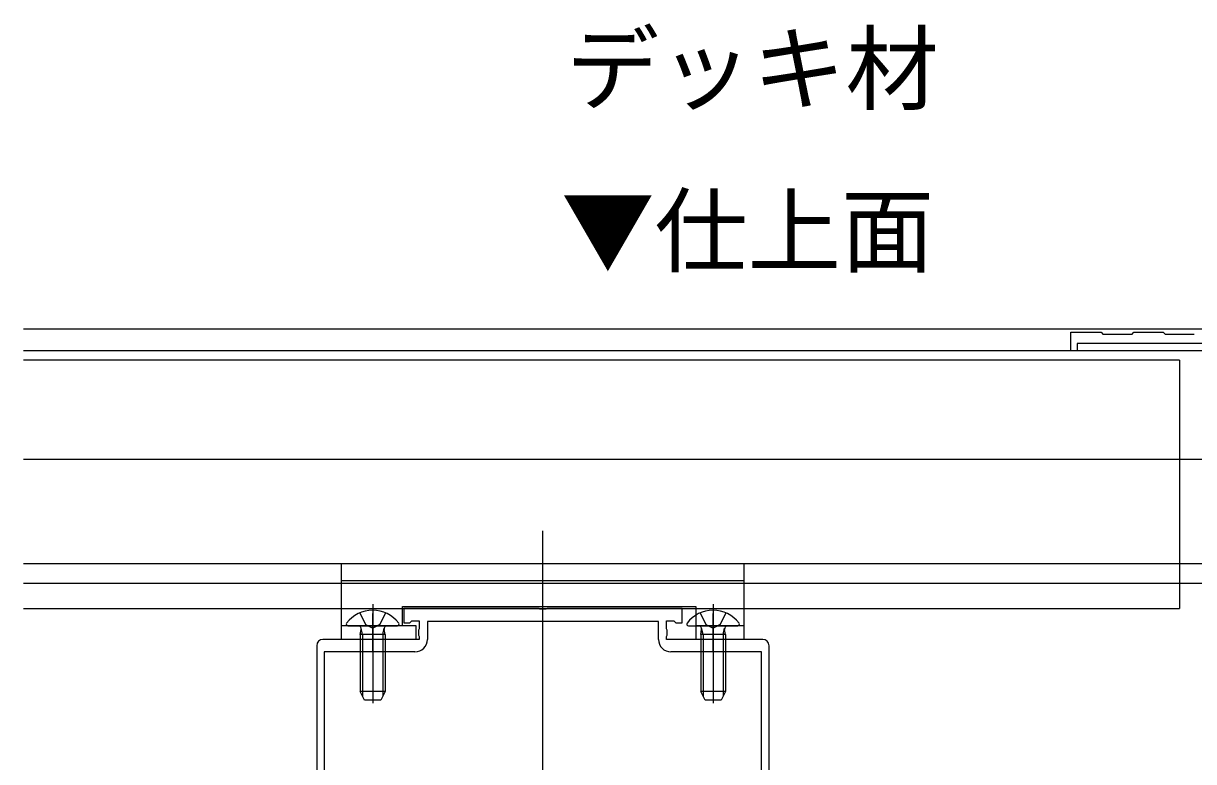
# Model space of a CAD drawing. Units: millimetres, scale not verified. Extents: x -875 to 875, y -1304 to 1297.
# Drawn here: x 131.4 to 319.8, y 161.6 to 280.6 of the extents above; entities that cross this region are included whole.
import ezdxf
from ezdxf.enums import TextEntityAlignment as Align

# ---------------------------------------------------------------- set-up
doc = ezdxf.new("R2010")
doc.units = ezdxf.units.MM
doc.header["$LTSCALE"] = 8
for name, color, linetype in [('0-1_USER1', 3, 'Continuous'), ('0-2_YKK_11', 7, 'Continuous'), ('0-4_YKK_12', 2, 'Continuous'), ('0-5_YKK_13', 4, 'Continuous')]:
    doc.layers.add(name, color=color, linetype=linetype)
doc.styles.add('ＭＳ ゴシック', font='')
doc.styles.get('ＭＳ ゴシック').set_extended_font_data('MS Gothic')

msp = doc.modelspace()

# ---------------------------------------------------------------- linework, layer by layer
at = {"layer": '0-2_YKK_11'}
for points in [[(327.6, 229.017), (301, 229.017), (301, 227.817), (300, 227.817), (300, 230.817), (304.85, 230.817), (305.15, 230.517), (309.85, 230.517), (310.15, 230.817), (314.85, 230.817), (315.15, 230.517), (319.85, 230.517)], [(250.4, 181.317), (234.9, 181.317), (234.9, 181.793), (235.012, 182.027), (235.012, 182.808), (234.9, 183.042), (234.9, 184.317), (236.1, 184.317), (236.4, 184.017), (237.4, 184.017), (237.4, 186.317), (215.67, 186.317), (215.479, 186.174), (214.52, 186.174), (214.329, 186.317), (192.6, 186.317), (192.6, 184.017), (193.6, 184.017), (193.9, 184.317), (195.1, 184.317), (195.1, 183.042), (194.987, 182.808), (194.987, 182.027), (195.1, 181.793), (195.1, 181.317), (179.6, 181.317)], [(233.6, 181.317), (233.6, 184.217), (196.4, 184.217), (196.4, 181.317)], [(156, 131.317), (274, 131.317), (274, 132.517), (266.958, 132.517), (266.775, 132.397), (266.225, 132.397), (266.041, 132.517), (251.4, 132.517), (251.4, 180.317)], [(178.6, 180.317), (178.6, 132.517), (163.958, 132.517), (163.775, 132.397), (163.225, 132.397), (163.041, 132.517), (156, 132.517), (156, 131.317)], [(179.8, 132.517), (250.2, 132.517), (250.2, 179.317), (235.6, 179.317)], [(194.4, 179.317), (179.8, 179.317), (179.8, 132.517)]]:
    msp.add_lwpolyline(points, dxfattribs=at)
for centre, radius, start, end in [((179.6, 180.317), 1, 90.00001, 179.99999), ((194.4, 181.317), 2, 270.00001, 359.99999), ((235.6, 181.317), 2, 180.00001, 269.99999), ((250.4, 180.317), 1, 0.00001, 89.99999)]:
    msp.add_arc(centre, radius, start, end, dxfattribs=at)
at = {"layer": '0-4_YKK_12'}
for p, q in [((334, 231.317), (131.375, 231.317)), ((334, 227.817), (131.375, 227.817)), ((317.5, 226.317), (131.375, 226.317)), ((317.5, 226.317), (317.5, 186.317)), ((326.5, 210.317), (131.375, 210.317)), ((215, 128.817), (215, 198.817)), ((334, 193.517), (131.375, 193.517)), ((335, 190.317), (131.375, 190.317)), ((131.375, 186.317), (317.5, 186.317))]:
    msp.add_line(p, q, dxfattribs=at)
at = {"layer": '0-5_YKK_13'}
for p, q in [((247.4, 193.517), (182.6, 193.517)), ((182.6, 190.912), (182.6, 193.517)), ((247.4, 190.912), (247.4, 193.517)), ((182.6, 190.834), (182.6, 190.912)), ((182.6, 190.817), (182.6, 190.834)), ((182.6, 190.817), (247.4, 190.817)), ((182.6, 183.817), (182.6, 190.817)), ((247.4, 190.834), (247.4, 190.912)), ((247.4, 190.817), (247.4, 190.834)), ((247.4, 183.817), (247.4, 190.817)), ((187.6, 187.017), (187.6, 171.054)), ((192.4, 186.617), (239.6, 186.617)), ((192.4, 183.817), (192.4, 186.617)), ((239.6, 186.617), (239.6, 183.817)), ((242.4, 187.017), (242.4, 171.054)), ((185.525, 185.594), (186.455, 183.729)), ((187.6, 179.317), (187.6, 185.517)), ((189.675, 185.594), (188.745, 183.729)), ((240.325, 185.594), (241.255, 183.729)), ((242.4, 179.317), (242.4, 185.517)), ((244.475, 185.594), (243.545, 183.729)), ((182.6, 183.517), (182.6, 183.817)), ((194.6, 183.517), (182.6, 183.517)), ((182.6, 182.517), (182.6, 183.517)), ((183.624, 183.517), (191.575, 183.517)), ((185.6, 182.117), (185.744, 182.93)), ((185.979, 182.117), (185.738, 183.132)), ((186.455, 183.729), (187.6, 183.12)), ((188.745, 183.729), (187.6, 183.12)), ((189.221, 182.117), (189.461, 183.132)), ((189.6, 182.117), (189.455, 182.93)), ((192.4, 183.517), (192.4, 183.817)), ((194.6, 182.517), (194.6, 183.517)), ((238.424, 183.517), (246.375, 183.517)), ((239.6, 183.817), (239.6, 183.517)), ((240.4, 182.117), (240.544, 182.93)), ((240.779, 182.117), (240.538, 183.132)), ((241.255, 183.729), (242.4, 183.12)), ((243.545, 183.729), (242.4, 183.12)), ((244.021, 182.117), (244.261, 183.132)), ((244.4, 182.117), (244.255, 182.93)), ((247.4, 183.517), (247.4, 183.817)), ((182.6, 182.317), (182.6, 182.517)), ((189.6, 182.117), (185.6, 182.117)), ((185.6, 182.117), (185.6, 172.917)), ((185.979, 182.117), (185.979, 172.159)), ((189.221, 182.117), (189.221, 172.159)), ((189.6, 182.117), (189.6, 172.917)), ((194.6, 182.317), (194.6, 182.517)), ((194.6, 181.317), (194.6, 182.317)), ((239.6, 182.517), (239.6, 182.317)), ((239.6, 182.317), (239.6, 181.317)), ((247.4, 181.317), (239.6, 181.317)), ((244.4, 182.117), (240.4, 182.117)), ((240.4, 182.117), (240.4, 172.917)), ((240.779, 182.117), (240.779, 172.159)), ((244.021, 182.117), (244.021, 172.159)), ((244.4, 182.117), (244.4, 172.917)), ((247.4, 182.317), (247.4, 182.517)), ((247.4, 181.317), (247.4, 182.317)), ((189.6, 172.917), (185.6, 172.917)), ((186.3, 171.517), (185.6, 172.917)), ((188.9, 171.517), (186.3, 171.517)), ((189.6, 172.917), (188.9, 171.517)), ((244.4, 172.917), (240.4, 172.917)), ((241.1, 171.517), (240.4, 172.917)), ((243.7, 171.517), (241.1, 171.517)), ((244.4, 172.917), (243.7, 171.517))]:
    msp.add_line(p, q, dxfattribs=at)
for points in [[(247.4, 182.517), (247.4, 183.517), (239.6, 183.517), (239.6, 182.517)], [(194.6, 181.317), (182.6, 181.317), (182.6, 182.317)]]:
    msp.add_lwpolyline(points, dxfattribs=at)
for centre, radius, start, end in [((187.6, 180.717), 5.3, 37.71409, 142.28591), ((242.4, 180.717), 5.3, 37.71409, 142.28591), ((183.624, 183.792), 0.274, 142.28591, 270), ((185.252, 183.017), 0.5, 349.90904, 90), ((189.947, 183.017), 0.5, 90, 190.09096), ((191.575, 183.792), 0.274, 270, 37.71409), ((238.424, 183.792), 0.274, 142.28591, 270), ((240.052, 183.017), 0.5, 349.90904, 90), ((244.747, 183.017), 0.5, 90, 190.09096), ((246.375, 183.792), 0.274, 270, 37.71409)]:
    msp.add_arc(centre, radius, start, end, dxfattribs=at)

# ---------------------------------------------------------------- texts
at = {"layer": '0-1_USER1', "style": 'ＭＳ ゴシック'}
for s, p in [('デッキ材', (218.722, 264.476)), ('▼仕上面', (217.955, 238.328))]:
    msp.add_text(s, height=11, dxfattribs=at).set_placement(p, align=Align.BOTTOM_LEFT)

doc.saveas('drawing.dxf')
